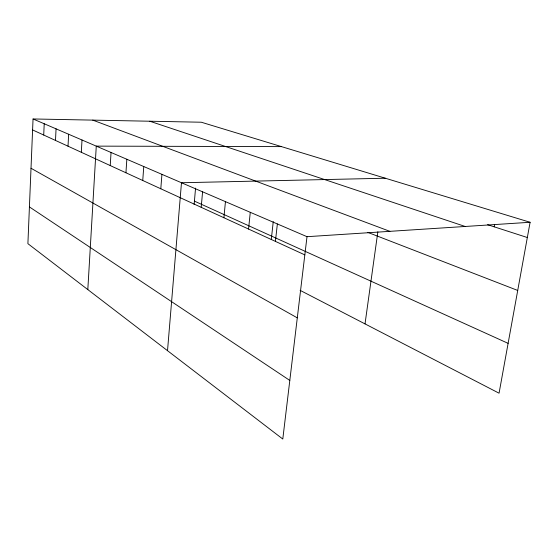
<?xml version="1.0" encoding="UTF-8"?>
<svg xmlns="http://www.w3.org/2000/svg" width="558" height="558" viewBox="0 0 558 558"><rect width="100%" height="100%" fill="white"/><g stroke="black" fill="none" stroke-linecap="round" stroke-linejoin="round"><path stroke-width="0.84" d="M33.048 118.959L27.9 243.665L282.794 439.041L307.005 236.69L33.048 118.959L201.299 122.223L530.1 222.279L499.061 393.195L300.113 290.341M43.719 135.029L44.215 123.757M55.5 140.442L56.058 128.842M68.02 146.189L68.627 134.248M81.335 152.299L82.005 139.995M87.815 289.588L96.276 146.126L281.476 146.621M110.226 165.566L111.049 152.48M125.934 172.771L126.847 159.267M142.75 180.492L143.762 166.535M160.802 188.778L161.925 174.34M167.519 350.682L181.476 182.745L385.313 178.225M194.128 204.528L195.558 188.109M201.201 207.325L202.582 191.819M223.904 217.746L225.446 201.64M248.554 229.059L250.277 212.312M271.286 239.542L273.253 221.61M275.422 241.398L277.361 223.953M365.016 323.891L377.85 231.8M494.221 226.834L494.646 224.386M307.005 236.69L530.1 222.279M487.587 224.693L527.331 237.52M149.802 121.226L465.184 226.478M92.747 120.116L389.882 231.34M367.82 232.386L517.719 290.446M194.421 201.131L508.115 343.351M32.594 129.93L304.828 254.887M31.018 168.258L297.295 317.858M29.421 206.92L289.804 380.43"/></g></svg>
